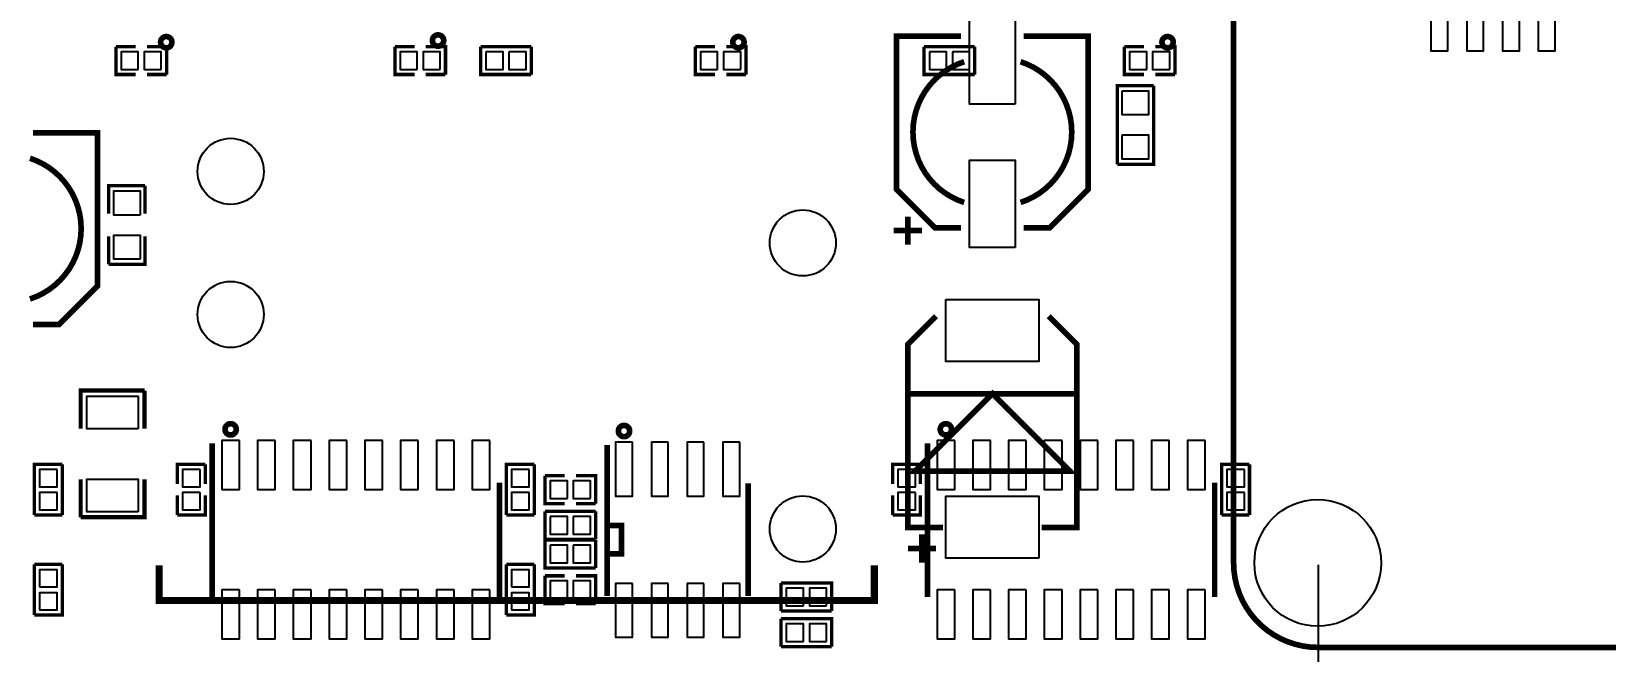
# Model space of a CAD drawing. Extents: x -23 to 189, y -20 to 117.
# Drawn here: x 79.2 to 135.1, y 50.6 to 72.7 of the extents above; entities that cross this region are included whole.
import ezdxf

# ---------------------------------------------------------------- set-up
doc = ezdxf.new("R2010")
doc.units = 0
doc.header["$MEASUREMENT"] = 0
doc.layers.get('0').update_dxf_attribs({"linetype": 'CONTINUOUS'})
doc.layers.get('Defpoints').update_dxf_attribs({"linetype": 'CONTINUOUS'})
for name, color, linetype in [('BOTTOM', 132, 'CONTINUOUS'), ('SILKSCREEN_BOTTOM', 230, 'CONTINUOUS'), ('SILKSCREEN_TOP', 7, 'CONTINUOUS'), ('TOP', 1, 'CONTINUOUS')]:
    doc.layers.add(name, color=color, linetype=linetype)
doc.dimstyles.get("Standard").update_dxf_attribs({"dimtxt": 0.18, "dimasz": 0.18, "dimexe": 0.18, "dimexo": 0.0625, "dimgap": 0.09, "dimtad": 0, "dimtih": 1, "dimtoh": 1, "dimzin": 0, "dimdsep": 46, "dimtxsty": 'STANDARD', "dimcen": 0.09, "dimadec": 0, "dimazin": 0, "dimtfac": 1, "dimtofl": 0, "dimtmove": 0, "dimatfit": 3, "dimfxl": 1, "dimtolj": 1, "dimtzin": 0, "dimarcsym": 0})

# ---------------------------------------------------------------- blocks, each defined once
blk = doc.blocks.new('*D16')
at = {"color": 0, "linetype": 'Continuous', "lineweight": -2}
for p, q in [((124.851, 53.722), (124.851, -18.86)), ((173.851, 53.724), (173.851, -18.86)), ((125.031, -18.68), (145.595, -18.68)), ((173.671, -18.68), (153.108, -18.68))]:
    blk.add_line(p, q, dxfattribs=at)
at = {"color": 0, "linetype": 'Continuous'}
for points in [[(125.031, -18.65), (125.031, -18.71), (124.851, -18.68)], [(173.671, -18.65), (173.671, -18.71), (173.851, -18.68)]]:
    blk.add_solid(points, dxfattribs=at)
at = {"layer": 'Defpoints', "color": 0, "linetype": 'Continuous'}
for p in [(124.851, 53.785), (173.851, 53.786), (173.851, -18.68)]:
    blk.add_point(p, dxfattribs=at)
at = {"color": 0, "linetype": 'Continuous', "insert": (149.351, -18.68), "char_height": 2, "attachment_point": 5}
blk.add_mtext('\\A1;49.00', dxfattribs=at)

msp = doc.modelspace()

# ---------------------------------------------------------------- linework, layer by layer
at = {"layer": 'BOTTOM'}
for points in [[(129.45872, 73.8886), (128.85928, 73.8886), (128.85928, 71.97852), (129.45872, 71.97852)], [(130.72872, 73.8886), (130.12928, 73.8886), (130.12928, 71.97852), (130.72872, 71.97852)], [(131.99872, 73.8886), (131.39928, 73.8886), (131.39928, 71.97852), (131.99872, 71.97852)], [(133.26872, 73.8886), (132.66928, 73.8886), (132.66928, 71.97852), (133.26872, 71.97852)], [(82.95386, 71.31304), (82.95386, 71.94296), (82.34426, 71.94296), (82.34426, 71.31304)], [(83.77174, 71.31304), (83.77174, 71.94296), (83.16214, 71.94296), (83.16214, 71.31304)], [(92.85986, 71.31304), (92.85986, 71.94296), (92.25026, 71.94296), (92.25026, 71.31304)], [(93.67774, 71.31304), (93.67774, 71.94296), (93.06814, 71.94296), (93.06814, 71.31304)], [(95.29826, 71.94296), (95.29826, 71.31304), (95.90786, 71.31304), (95.90786, 71.94296)], [(96.11614, 71.94296), (96.11614, 71.31304), (96.72574, 71.31304), (96.72574, 71.94296)], [(103.52786, 71.31304), (103.52786, 71.94296), (102.91826, 71.94296), (102.91826, 71.31304)], [(104.34574, 71.31304), (104.34574, 71.94296), (103.73614, 71.94296), (103.73614, 71.31304)], [(111.04626, 71.94296), (111.04626, 71.31304), (111.65586, 71.31304), (111.65586, 71.94296)], [(111.86414, 71.94296), (111.86414, 71.31304), (112.47374, 71.31304), (112.47374, 71.94296)], [(118.76786, 71.31304), (118.76786, 71.94296), (118.15826, 71.94296), (118.15826, 71.31304)], [(119.58574, 71.31304), (119.58574, 71.94296), (118.97614, 71.94296), (118.97614, 71.31304)], [(86.54796, 58.12917), (85.91804, 58.12917), (85.91804, 56.38927), (86.54796, 56.38927)], [(87.81796, 58.12917), (87.18804, 58.12917), (87.18804, 56.38927), (87.81796, 56.38927)], [(89.08796, 58.12917), (88.45804, 58.12917), (88.45804, 56.38927), (89.08796, 56.38927)], [(90.35796, 58.12917), (89.72804, 58.12917), (89.72804, 56.38927), (90.35796, 56.38927)], [(91.62796, 58.12917), (90.99804, 58.12917), (90.99804, 56.38927), (91.62796, 56.38927)], [(92.89796, 58.12917), (92.26804, 58.12917), (92.26804, 56.38927), (92.89796, 56.38927)], [(94.16796, 58.12917), (93.53804, 58.12917), (93.53804, 56.38927), (94.16796, 56.38927)], [(95.43796, 58.12917), (94.80804, 58.12917), (94.80804, 56.38927), (95.43796, 56.38927)], [(100.50272, 58.06948), (99.90328, 58.06948), (99.90328, 56.1594), (100.50272, 56.1594)], [(101.77272, 58.06948), (101.17328, 58.06948), (101.17328, 56.1594), (101.77272, 56.1594)], [(103.04272, 58.06948), (102.44328, 58.06948), (102.44328, 56.1594), (103.04272, 56.1594)], [(104.31272, 58.06948), (103.71328, 58.06948), (103.71328, 56.1594), (104.31272, 56.1594)], [(111.94796, 58.12917), (111.31804, 58.12917), (111.31804, 56.38927), (111.94796, 56.38927)], [(113.21796, 58.12917), (112.58804, 58.12917), (112.58804, 56.38927), (113.21796, 56.38927)], [(114.48796, 58.12917), (113.85804, 58.12917), (113.85804, 56.38927), (114.48796, 56.38927)], [(115.75796, 58.12917), (115.12804, 58.12917), (115.12804, 56.38927), (115.75796, 56.38927)], [(117.02796, 58.12917), (116.39804, 58.12917), (116.39804, 56.38927), (117.02796, 56.38927)], [(118.29796, 58.12917), (117.66804, 58.12917), (117.66804, 56.38927), (118.29796, 56.38927)], [(119.56796, 58.12917), (118.93804, 58.12917), (118.93804, 56.38927), (119.56796, 56.38927)], [(120.83796, 58.12917), (120.20804, 58.12917), (120.20804, 56.38927), (120.83796, 56.38927)], [(80.07096, 57.10174), (79.44104, 57.10174), (79.44104, 56.49214), (80.07096, 56.49214)], [(85.15096, 57.10174), (84.52104, 57.10174), (84.52104, 56.49214), (85.15096, 56.49214)], [(96.83496, 57.10174), (96.20504, 57.10174), (96.20504, 56.49214), (96.83496, 56.49214)], [(110.55096, 57.10174), (109.92104, 57.10174), (109.92104, 56.49214), (110.55096, 56.49214)], [(122.23496, 57.10174), (121.60504, 57.10174), (121.60504, 56.49214), (122.23496, 56.49214)], [(98.19386, 56.07304), (98.19386, 56.70296), (97.58426, 56.70296), (97.58426, 56.07304)], [(99.01174, 56.07304), (99.01174, 56.70296), (98.40214, 56.70296), (98.40214, 56.07304)], [(80.07096, 56.28386), (79.44104, 56.28386), (79.44104, 55.67426), (80.07096, 55.67426)], [(85.15096, 56.28386), (84.52104, 56.28386), (84.52104, 55.67426), (85.15096, 55.67426)], [(96.83496, 56.28386), (96.20504, 56.28386), (96.20504, 55.67426), (96.83496, 55.67426)], [(110.55096, 56.28386), (109.92104, 56.28386), (109.92104, 55.67426), (110.55096, 55.67426)], [(122.23496, 56.28386), (121.60504, 56.28386), (121.60504, 55.67426), (122.23496, 55.67426)], [(97.58426, 55.43296), (97.58426, 54.80304), (98.19386, 54.80304), (98.19386, 55.43296)], [(98.40214, 55.43296), (98.40214, 54.80304), (99.01174, 54.80304), (99.01174, 55.43296)], [(97.58426, 54.41696), (97.58426, 53.78704), (98.19386, 53.78704), (98.19386, 54.41696)], [(98.40214, 54.41696), (98.40214, 53.78704), (99.01174, 53.78704), (99.01174, 54.41696)], [(79.44104, 52.93614), (80.07096, 52.93614), (80.07096, 53.54574), (79.44104, 53.54574)], [(96.20504, 52.93614), (96.83496, 52.93614), (96.83496, 53.54574), (96.20504, 53.54574)], [(98.19386, 52.51704), (98.19386, 53.14696), (97.58426, 53.14696), (97.58426, 52.51704)], [(99.01174, 52.51704), (99.01174, 53.14696), (98.40214, 53.14696), (98.40214, 52.51704)], [(79.44104, 52.11826), (80.07096, 52.11826), (80.07096, 52.72786), (79.44104, 52.72786)], [(86.54796, 52.83073), (85.91804, 52.83073), (85.91804, 51.09083), (86.54796, 51.09083)], [(87.81796, 52.83073), (87.18804, 52.83073), (87.18804, 51.09083), (87.81796, 51.09083)], [(89.08796, 52.83073), (88.45804, 52.83073), (88.45804, 51.09083), (89.08796, 51.09083)], [(90.35796, 52.83073), (89.72804, 52.83073), (89.72804, 51.09083), (90.35796, 51.09083)], [(91.62796, 52.83073), (90.99804, 52.83073), (90.99804, 51.09083), (91.62796, 51.09083)], [(92.89796, 52.83073), (92.26804, 52.83073), (92.26804, 51.09083), (92.89796, 51.09083)], [(94.16796, 52.83073), (93.53804, 52.83073), (93.53804, 51.09083), (94.16796, 51.09083)], [(95.43796, 52.83073), (94.80804, 52.83073), (94.80804, 51.09083), (95.43796, 51.09083)], [(96.20504, 52.11826), (96.83496, 52.11826), (96.83496, 52.72786), (96.20504, 52.72786)], [(100.50272, 53.0606), (99.90328, 53.0606), (99.90328, 51.15052), (100.50272, 51.15052)], [(101.77272, 53.0606), (101.17328, 53.0606), (101.17328, 51.15052), (101.77272, 51.15052)], [(103.04272, 53.0606), (102.44328, 53.0606), (102.44328, 51.15052), (103.04272, 51.15052)], [(104.31272, 53.0606), (103.71328, 53.0606), (103.71328, 51.15052), (104.31272, 51.15052)], [(106.57586, 52.26304), (106.57586, 52.89296), (105.96626, 52.89296), (105.96626, 52.26304)], [(107.39374, 52.26304), (107.39374, 52.89296), (106.78414, 52.89296), (106.78414, 52.26304)], [(111.94796, 52.83073), (111.31804, 52.83073), (111.31804, 51.09083), (111.94796, 51.09083)], [(113.21796, 52.83073), (112.58804, 52.83073), (112.58804, 51.09083), (113.21796, 51.09083)], [(114.48796, 52.83073), (113.85804, 52.83073), (113.85804, 51.09083), (114.48796, 51.09083)], [(115.75796, 52.83073), (115.12804, 52.83073), (115.12804, 51.09083), (115.75796, 51.09083)], [(117.02796, 52.83073), (116.39804, 52.83073), (116.39804, 51.09083), (117.02796, 51.09083)], [(118.29796, 52.83073), (117.66804, 52.83073), (117.66804, 51.09083), (118.29796, 51.09083)], [(119.56796, 52.83073), (118.93804, 52.83073), (118.93804, 51.09083), (119.56796, 51.09083)], [(120.83796, 52.83073), (120.20804, 52.83073), (120.20804, 51.09083), (120.83796, 51.09083)], [(106.57586, 50.99304), (106.57586, 51.62296), (105.96626, 51.62296), (105.96626, 50.99304)], [(107.39374, 50.99304), (107.39374, 51.62296), (106.78414, 51.62296), (106.78414, 50.99304)]]:
    msp.add_lwpolyline(points, close=True, dxfattribs=at)
for centre, radius in [((86.233, 67.691), 1.17475), ((106.553, 65.151), 1.17475), ((86.233, 62.611), 1.17475), ((106.553, 54.991), 1.17475), ((124.83846, 53.78704), 2.25044)]:
    msp.add_circle(centre, radius, dxfattribs=at)
at = {"layer": 'SILKSCREEN_BOTTOM'}
for points, const_width in [([(82.85734, 71.1327), (82.15884, 71.1327), (82.15884, 72.1233)], 0.11938), ([(82.85734, 72.1233), (82.15884, 72.1233)], 0.11938), ([(83.25866, 72.1233), (83.95716, 72.1233), (83.95716, 71.1327)], 0.11938), ([(92.76334, 71.1327), (92.06484, 71.1327), (92.06484, 72.1233)], 0.11938), ([(92.76334, 72.1233), (92.06484, 72.1233)], 0.11938), ([(93.16466, 72.1233), (93.86316, 72.1233), (93.86316, 71.1327)], 0.11938), ([(96.91116, 71.1327), (95.11284, 71.1327), (95.11284, 72.1233)], 0.11938), ([(96.91116, 72.1233), (95.11284, 72.1233)], 0.11938), ([(96.91116, 72.1233), (96.91116, 71.1327)], 0.11938), ([(103.43134, 71.1327), (102.73284, 71.1327), (102.73284, 72.1233)], 0.11938), ([(103.43134, 72.1233), (102.73284, 72.1233)], 0.11938), ([(103.83266, 72.1233), (104.53116, 72.1233), (104.53116, 71.1327)], 0.11938), ([(112.65916, 71.1327), (110.86084, 71.1327), (110.86084, 72.1233)], 0.11938), ([(112.65916, 72.1233), (110.86084, 72.1233)], 0.11938), ([(112.65916, 72.1233), (112.65916, 71.1327)], 0.11938), ([(118.67134, 71.1327), (117.97284, 71.1327), (117.97284, 72.1233)], 0.11938), ([(118.67134, 72.1233), (117.97284, 72.1233)], 0.11938), ([(119.07266, 72.1233), (119.77116, 72.1233), (119.77116, 71.1327)], 0.11938), ([(83.25866, 71.1327), (83.95716, 71.1327)], 0.11938), ([(93.16466, 71.1327), (93.86316, 71.1327)], 0.11938), ([(103.83266, 71.1327), (104.53116, 71.1327)], 0.11938), ([(119.07266, 71.1327), (119.77116, 71.1327)], 0.11938), ([(85.57768, 58.02884), (85.57768, 52.58054)], 0.20066), ([(99.60356, 57.97042), (99.60356, 52.61102)], 0.20066), ([(110.97768, 58.02884), (110.97768, 52.58054)], 0.20066), ([(79.2607, 55.48884), (79.2607, 57.28716), (80.2513, 57.28716)], 0.11938), ([(80.2513, 55.48884), (80.2513, 57.28716)], 0.11938), ([(84.3407, 56.58866), (84.3407, 57.28716), (85.3313, 57.28716)], 0.11938), ([(85.3313, 56.58866), (85.3313, 57.28716)], 0.11938), ([(96.0247, 55.48884), (96.0247, 57.28716), (97.0153, 57.28716)], 0.11938), ([(97.0153, 55.48884), (97.0153, 57.28716)], 0.11938), ([(109.7407, 56.58866), (109.7407, 57.28716), (110.7313, 57.28716)], 0.11938), ([(110.7313, 56.58866), (110.7313, 57.28716)], 0.11938), ([(121.4247, 55.48884), (121.4247, 57.28716), (122.4153, 57.28716)], 0.11938), ([(122.4153, 55.48884), (122.4153, 57.28716)], 0.11938), ([(95.77832, 56.63946), (95.77832, 52.58054)], 0.20066), ([(98.09734, 55.8927), (97.39884, 55.8927), (97.39884, 56.8833)], 0.11938), ([(98.09734, 56.8833), (97.39884, 56.8833)], 0.11938), ([(98.49866, 56.8833), (99.19716, 56.8833), (99.19716, 55.8927)], 0.11938), ([(104.61244, 56.60898), (104.61244, 52.61102)], 0.20066), ([(121.17832, 56.63946), (121.17832, 52.58054)], 0.20066), ([(85.3313, 56.18734), (85.3313, 55.48884), (84.3407, 55.48884)], 0.11938), ([(84.3407, 56.18734), (84.3407, 55.48884)], 0.11938), ([(98.49866, 55.8927), (99.19716, 55.8927)], 0.11938), ([(110.7313, 56.18734), (110.7313, 55.48884), (109.7407, 55.48884)], 0.11938), ([(109.7407, 56.18734), (109.7407, 55.48884)], 0.11938), ([(80.2513, 55.48884), (79.2607, 55.48884)], 0.11938), ([(97.0153, 55.48884), (96.0247, 55.48884)], 0.11938), ([(99.19716, 54.6227), (97.39884, 54.6227), (97.39884, 55.6133)], 0.11938), ([(99.19716, 55.6133), (97.39884, 55.6133)], 0.11938), ([(99.19716, 55.6133), (99.19716, 54.6227)], 0.11938), ([(122.4153, 55.48884), (121.4247, 55.48884)], 0.11938), ([(99.60864, 54.10962), (100.10902, 54.10962), (100.10902, 55.11038), (99.60864, 55.11038)], 0.20066), ([(99.19716, 53.6067), (97.39884, 53.6067), (97.39884, 54.5973)], 0.11938), ([(99.19716, 54.5973), (97.39884, 54.5973)], 0.11938), ([(99.19716, 54.5973), (99.19716, 53.6067)], 0.11938), ([(80.2513, 53.73116), (80.2513, 51.93284), (79.2607, 51.93284)], 0.11938), ([(79.2607, 53.73116), (80.2513, 53.73116)], 0.11938), ([(79.2607, 53.73116), (79.2607, 51.93284)], 0.11938), ([(97.0153, 53.73116), (97.0153, 51.93284), (96.0247, 51.93284)], 0.11938), ([(96.0247, 53.73116), (97.0153, 53.73116)], 0.11938), ([(96.0247, 53.73116), (96.0247, 51.93284)], 0.11938), ([(98.09734, 52.3367), (97.39884, 52.3367), (97.39884, 53.3273)], 0.11938), ([(98.09734, 53.3273), (97.39884, 53.3273)], 0.11938), ([(98.49866, 53.3273), (99.19716, 53.3273), (99.19716, 52.3367)], 0.11938), ([(105.78084, 53.0733), (107.57916, 53.0733), (107.57916, 52.0827)], 0.11938), ([(105.78084, 52.0827), (105.78084, 53.0733)], 0.11938), ([(98.49866, 52.3367), (99.19716, 52.3367)], 0.11938), ([(105.78084, 52.0827), (107.57916, 52.0827)], 0.11938), ([(105.78084, 51.8033), (107.57916, 51.8033), (107.57916, 50.8127)], 0.11938), ([(105.78084, 50.8127), (105.78084, 51.8033)], 0.11938), ([(105.78084, 50.8127), (107.57916, 50.8127)], 0.11938)]:
    msp.add_lwpolyline(points, dxfattribs=dict(at, const_width=const_width))
at = {"layer": 'SILKSCREEN_BOTTOM', "const_width": 0.20066}
for points in [[(84.14766, 72.28078, 1.002445), (83.74634, 72.27824, 0.997561), (84.14766, 72.28078)], [(93.79966, 72.3392, 0.997661), (93.39834, 72.34174, 1.002345), (93.79966, 72.3392)], [(104.46766, 72.28078, 1.002445), (104.06634, 72.27824, 0.997561), (104.46766, 72.28078)], [(119.70766, 72.28078, 1.002445), (119.30634, 72.27824, 0.997561), (119.70766, 72.28078)], [(86.43366, 58.52922, 0.997561), (86.03234, 58.53176, 1.002445), (86.43366, 58.52922)], [(100.40366, 58.4708, 1.002345), (100.00234, 58.46826, 0.997661), (100.40366, 58.4708)], [(111.83366, 58.52922, 0.997561), (111.43234, 58.53176, 1.002445), (111.83366, 58.52922)]]:
    msp.add_lwpolyline(points, format="xyb", dxfattribs=at)
at = {"layer": 'SILKSCREEN_TOP'}
for points, const_width in [([(121.85142, 53.78704), (121.85142, 77.78496)], 0.20066), ([(112.17402, 72.48906), (109.88294, 72.48906), (109.88294, 67.04838), (111.24438, 65.68694), (112.17402, 65.68694)], 0.20066), ([(114.39398, 72.48906), (116.68506, 72.48906), (116.68506, 67.04838), (115.32362, 65.68694), (114.39398, 65.68694)], 0.20066), ([(119.00916, 70.74154), (119.00916, 67.94246), (117.71884, 67.94246)], 0.11938), ([(117.71884, 67.94246), (117.71884, 70.74154), (119.00916, 70.74154)], 0.11938), ([(79.21498, 69.06006), (81.50606, 69.06006), (81.50606, 63.61938), (80.14462, 62.25794), (79.21498, 62.25794)], 0.20066), ([(81.90484, 66.18478), (81.90484, 67.18554), (83.19516, 67.18554)], 0.11938), ([(83.19516, 66.18478), (83.19516, 67.18554)], 0.11938), ([(110.28426, 66.08826), (110.28426, 65.0875)], 0.20066), ([(83.19516, 65.38722), (83.19516, 64.38646), (81.90484, 64.38646)], 0.11938), ([(81.90484, 65.38722), (81.90484, 64.38646)], 0.11938), ([(110.78464, 65.58788), (109.78388, 65.58788)], 0.20066), ([(111.53394, 55.04688), (110.28426, 55.04688), (110.28426, 61.54674), (111.28502, 62.5475)], 0.20066), ([(115.28298, 62.5475), (116.28374, 61.54674), (116.28374, 55.04688), (115.03406, 55.04688)], 0.20066), ([(80.90662, 58.55716), (80.90662, 59.90844), (83.17738, 59.90844)], 0.14986), ([(83.17738, 58.55716), (83.17738, 59.90844)], 0.14986), ([(116.23548, 59.79668), (110.33252, 59.79668)], 0.20066), ([(113.284, 59.79668), (110.53318, 57.04586), (116.03482, 57.04586), (113.284, 59.79668)], 0.20066), ([(83.17738, 56.75884), (83.17738, 55.40756), (80.90662, 55.40756)], 0.14986), ([(80.90662, 56.75884), (80.90662, 55.40756)], 0.14986), ([(110.78464, 54.79796), (110.78464, 53.7972)], 0.20066), ([(110.28426, 54.29758), (111.28502, 54.29758)], 0.20066), ([(83.693, 53.70068), (83.693, 52.451), (109.093, 52.451), (109.093, 53.70068)], 0.254), ([(124.85116, 50.78476), (173.8503, 50.78476)], 0.20066)]:
    msp.add_lwpolyline(points, dxfattribs=dict(at, const_width=const_width))
at = {"layer": 'SILKSCREEN_TOP', "const_width": 0.20066}
for points in [[(112.28324, 71.58736, 0.728195), (112.28324, 66.58864)], [(114.28476, 71.58736, -0.727603), (114.28476, 66.58864)], [(79.10576, 68.15836, -0.727603), (79.10576, 63.15964)], [(121.85142, 53.78704, 0.414461), (124.85116, 50.78476)]]:
    msp.add_lwpolyline(points, format="xyb", dxfattribs=at)
at = {"layer": 'TOP'}
for points in [[(114.09426, 70.08368), (112.47374, 70.08368), (112.47374, 73.18248), (114.09426, 73.18248)], [(117.89918, 70.55739), (118.82882, 70.55739), (118.82882, 69.69633), (117.89918, 69.69633)], [(117.89918, 68.98767), (118.82882, 68.98767), (118.82882, 68.12661), (117.89918, 68.12661)], [(114.09426, 64.99352), (112.47374, 64.99352), (112.47374, 68.09232), (114.09426, 68.09232)], [(83.01482, 66.14033), (82.08518, 66.14033), (82.08518, 67.00139), (83.01482, 67.00139)], [(83.01482, 64.57061), (82.08518, 64.57061), (82.08518, 65.43167), (83.01482, 65.43167)], [(111.63427, 63.14186), (114.93373, 63.14186), (114.93373, 60.94222), (111.63427, 60.94222)], [(82.95259, 58.55335), (81.13141, 58.55335), (81.13141, 59.71413), (82.95259, 59.71413)], [(82.95259, 55.60187), (81.13141, 55.60187), (81.13141, 56.76265), (82.95259, 56.76265)], [(114.93373, 53.95214), (111.63427, 53.95214), (111.63427, 56.15178), (114.93373, 56.15178)]]:
    msp.add_lwpolyline(points, close=True, dxfattribs=at)
for centre, radius in [((86.233, 67.691), 1.17475), ((106.553, 65.151), 1.17475), ((86.233, 62.611), 1.17475), ((106.553, 54.991), 1.17475), ((124.83846, 53.78704), 2.25044)]:
    msp.add_circle(centre, radius, dxfattribs=at)

# ---------------------------------------------------------------- dimensions: what is measured, and where the dimension line sits
at = {"linetype": 'Continuous'}
dim = msp.add_linear_dim(base=(173.851317, -18.680294), p1=(124.851162, 53.784504), p2=(173.851317, 53.786023), dimstyle='Standard', override={"dimtxt": 2}, dxfattribs=at)
dim.commit()
dim.dimension.update_dxf_attribs({"geometry": '*D16', "text_midpoint": (149.35124, -18.680294)})

doc.saveas('drawing.dxf')
